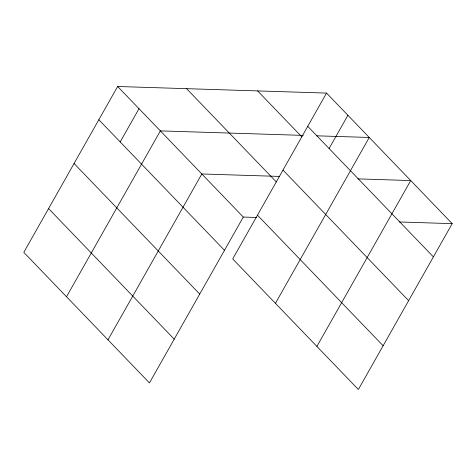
<?xml version="1.0" encoding="UTF-8"?>
<svg xmlns="http://www.w3.org/2000/svg" width="476" height="476" viewBox="0 0 476 476"><rect width="100%" height="100%" fill="white"/><g stroke="black" fill="none" stroke-linecap="round" stroke-linejoin="round"><path stroke-width="0.71" d="M326.542 93.082L232.704 258.938L358.363 389.505L452.2 223.643L326.542 93.082L117.637 86.495L23.8 252.357L149.458 382.918L243.295 217.062L256.499 217.478M120.19 141.937L138.998 108.695M66.521 296.75L160.364 130.888L303.26 135.392M107.987 339.834L201.83 173.972L279.644 176.429M329.094 148.518L347.908 115.275M275.425 303.331L369.269 137.469L316.463 135.809M316.897 346.415L410.734 180.559L357.928 178.893M399.394 221.977L452.2 223.643M307.734 126.324L433.392 256.891M257.605 90.904L301.861 136.892M282.976 170.087L408.628 300.654M186.58 88.667L276.395 181.999M257.462 215.176L383.12 345.743M117.637 86.495L243.295 217.062M98.829 119.744L224.488 250.305M74.072 163.506L199.724 294.067M48.558 208.595L174.216 339.156"/></g></svg>
